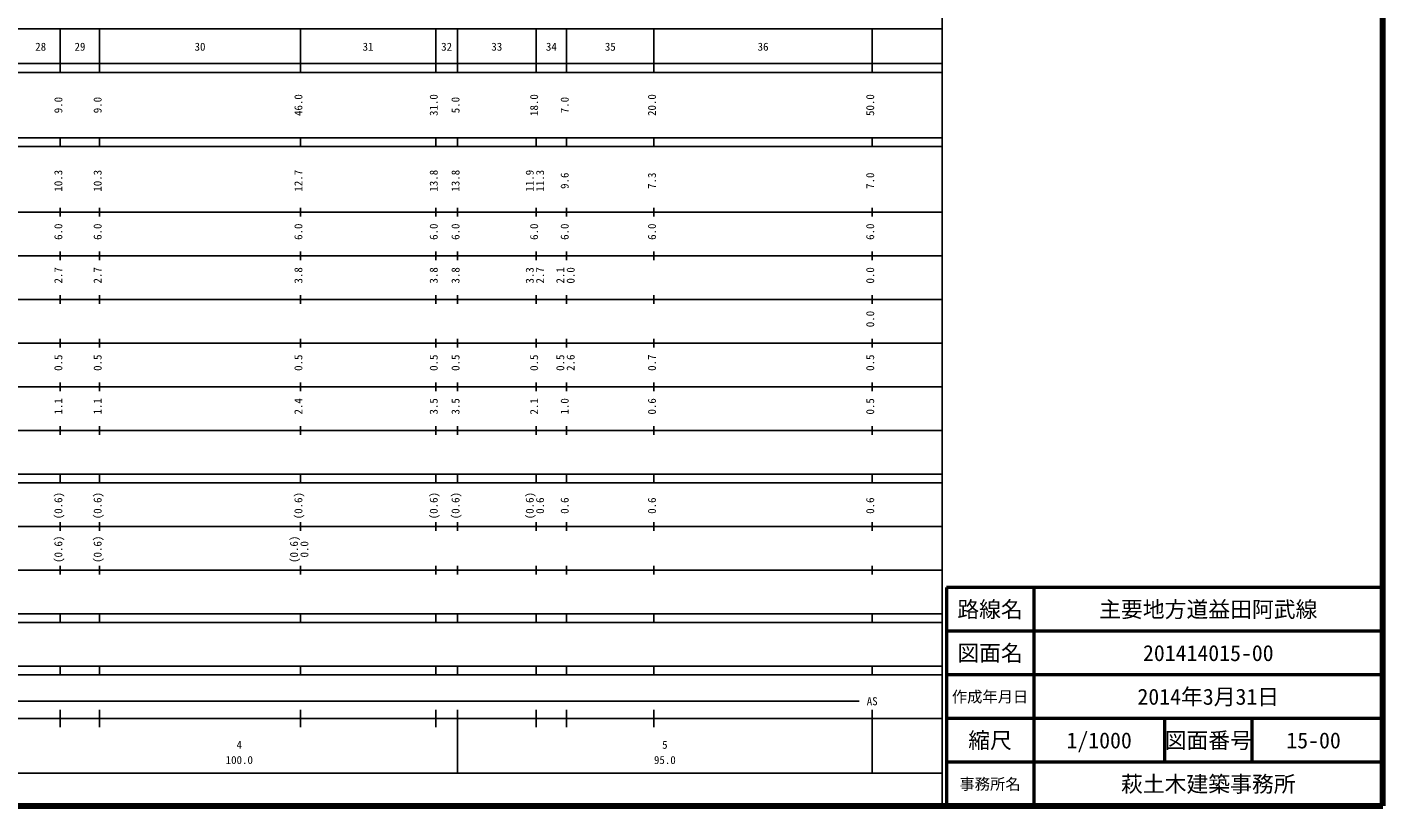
# Model space of a CAD drawing. Units: millimetres on the paper, enlarged 1000 times. Extents: x 40000 to 680000, y 20000 to 380000.
# Drawn here: x 369390 to 680000, y 20000 to 198357 of the extents above; entities that cross this region are included whole.
import ezdxf
from ezdxf.enums import TextEntityAlignment as Align

# ---------------------------------------------------------------- set-up
doc = ezdxf.new("R2010")
doc.units = ezdxf.units.MM
doc.header["$LTSCALE"] = 1000
for name, color, linetype, lineweight in [('M-TTL', 2, 'Continuous', 140), ('M-TTL-BAND', 7, 'Continuous', 25), ('M-TTL-FRAM', 2, 'Continuous', 50), ('M-TTL-LINE', 7, 'Continuous', 50), ('M-TTL-TXT', 7, 'Continuous', 13)]:
    doc.layers.add(name, color=color, linetype=linetype, lineweight=lineweight)
doc.styles.add('ＭＳ ゴシック', font='')
doc.styles.get('ＭＳ ゴシック').set_extended_font_data('MS Gothic')

msp = doc.modelspace()

# ---------------------------------------------------------------- linework, layer by layer
at = {"layer": 'M-TTL'}
for p, q in [((680000, 20000), (680000, 380000)), ((40000, 20000), (680000, 20000))]:
    msp.add_line(p, q, dxfattribs=at)
at = {"layer": 'M-TTL-BAND'}
for p, q in [((579000, 20000), (579000, 370000)), ((68000, 198000), (579000, 198000)), ((377000, 188000), (377000, 198000)), ((386000, 188000), (386000, 198000)), ((432000, 188000), (432000, 198000)), ((463000, 188000), (463000, 198000)), ((468000, 188000), (468000, 198000)), ((486000, 188000), (486000, 198000)), ((493000, 188000), (493000, 198000)), ((513000, 188000), (513000, 198000)), ((563000, 188000), (563000, 198000)), ((40000, 190000), (579000, 190000)), ((40000, 188000), (579000, 188000)), ((40000, 173000), (579000, 173000)), ((40000, 171000), (579000, 171000)), ((377000, 171000), (377000, 173000)), ((386000, 171000), (386000, 173000)), ((432000, 171000), (432000, 173000)), ((463000, 171000), (463000, 173000)), ((468000, 171000), (468000, 173000)), ((486000, 171000), (486000, 173000)), ((493000, 171000), (493000, 173000)), ((513000, 171000), (513000, 173000)), ((563000, 171000), (563000, 173000)), ((40000, 156000), (579000, 156000)), ((377000, 155000), (377000, 157000)), ((386000, 155000), (386000, 157000)), ((432000, 155000), (432000, 157000)), ((463000, 155000), (463000, 157000)), ((468000, 155000), (468000, 157000)), ((486000, 155000), (486000, 157000)), ((493000, 155000), (493000, 157000)), ((513000, 155000), (513000, 157000)), ((563000, 155000), (563000, 157000)), ((46000, 146000), (579000, 146000)), ((377000, 145000), (377000, 147000)), ((386000, 145000), (386000, 147000)), ((432000, 145000), (432000, 147000)), ((463000, 145000), (463000, 147000)), ((468000, 145000), (468000, 147000)), ((486000, 145000), (486000, 147000)), ((493000, 145000), (493000, 147000)), ((513000, 145000), (513000, 147000)), ((563000, 145000), (563000, 147000)), ((377000, 135000), (377000, 137000)), ((386000, 135000), (386000, 137000)), ((432000, 135000), (432000, 137000)), ((463000, 135000), (463000, 137000)), ((468000, 135000), (468000, 137000)), ((486000, 135000), (486000, 137000)), ((493000, 135000), (493000, 137000)), ((513000, 135000), (513000, 137000)), ((563000, 135000), (563000, 137000)), ((52000, 136000), (579000, 136000)), ((46000, 126000), (579000, 126000)), ((377000, 125000), (377000, 127000)), ((386000, 125000), (386000, 127000)), ((432000, 125000), (432000, 127000)), ((463000, 125000), (463000, 127000)), ((468000, 125000), (468000, 127000)), ((486000, 125000), (486000, 127000)), ((493000, 125000), (493000, 127000)), ((513000, 125000), (513000, 127000)), ((563000, 125000), (563000, 127000)), ((52000, 116000), (579000, 116000)), ((377000, 115000), (377000, 117000)), ((386000, 115000), (386000, 117000)), ((432000, 115000), (432000, 117000)), ((463000, 115000), (463000, 117000)), ((468000, 115000), (468000, 117000)), ((486000, 115000), (486000, 117000)), ((493000, 115000), (493000, 117000)), ((513000, 115000), (513000, 117000)), ((563000, 115000), (563000, 117000)), ((46000, 106000), (579000, 106000)), ((377000, 105000), (377000, 107000)), ((386000, 105000), (386000, 107000)), ((432000, 105000), (432000, 107000)), ((463000, 105000), (463000, 107000)), ((468000, 105000), (468000, 107000)), ((486000, 105000), (486000, 107000)), ((493000, 105000), (493000, 107000)), ((513000, 105000), (513000, 107000)), ((563000, 105000), (563000, 107000)), ((40000, 96000), (579000, 96000)), ((40000, 94000), (579000, 94000)), ((377000, 94000), (377000, 96000)), ((386000, 94000), (386000, 96000)), ((432000, 94000), (432000, 96000)), ((463000, 94000), (463000, 96000)), ((468000, 94000), (468000, 96000)), ((486000, 94000), (486000, 96000)), ((493000, 94000), (493000, 96000)), ((513000, 94000), (513000, 96000)), ((563000, 94000), (563000, 96000)), ((49000, 84000), (579000, 84000)), ((377000, 83000), (377000, 85000)), ((386000, 83000), (386000, 85000)), ((432000, 83000), (432000, 85000)), ((463000, 83000), (463000, 85000)), ((468000, 83000), (468000, 85000)), ((486000, 83000), (486000, 85000)), ((493000, 83000), (493000, 85000)), ((513000, 83000), (513000, 85000)), ((563000, 83000), (563000, 85000)), ((377000, 73000), (377000, 75000)), ((386000, 73000), (386000, 75000)), ((432000, 73000), (432000, 75000)), ((463000, 73000), (463000, 75000)), ((468000, 73000), (468000, 75000)), ((486000, 73000), (486000, 75000)), ((493000, 73000), (493000, 75000)), ((513000, 73000), (513000, 75000)), ((563000, 73000), (563000, 75000)), ((40000, 74000), (579000, 74000)), ((40000, 64000), (579000, 64000)), ((377000, 62000), (377000, 64000)), ((386000, 62000), (386000, 64000)), ((432000, 62000), (432000, 64000)), ((463000, 62000), (463000, 64000)), ((468000, 62000), (468000, 64000)), ((486000, 62000), (486000, 64000)), ((493000, 62000), (493000, 64000)), ((513000, 62000), (513000, 64000)), ((563000, 62000), (563000, 64000)), ((40000, 62000), (579000, 62000)), ((40000, 52000), (579000, 52000)), ((40000, 50000), (579000, 50000)), ((377000, 50000), (377000, 52000)), ((386000, 50000), (386000, 52000)), ((432000, 50000), (432000, 52000)), ((463000, 50000), (463000, 52000)), ((468000, 50000), (468000, 52000)), ((486000, 50000), (486000, 52000)), ((493000, 50000), (493000, 52000)), ((513000, 50000), (513000, 52000)), ((563000, 50000), (563000, 52000)), ((71000, 44000), (560000, 44000)), ((377000, 38000), (377000, 42000)), ((386000, 38000), (386000, 42000)), ((432000, 38000), (432000, 42000)), ((463000, 38000), (463000, 42000)), ((468000, 27500), (468000, 42000)), ((486000, 38000), (486000, 42000)), ((493000, 38000), (493000, 42000)), ((513000, 38000), (513000, 42000)), ((563000, 27500), (563000, 42000)), ((40000, 40000), (579000, 40000)), ((68000, 27500), (579000, 27500))]:
    msp.add_line(p, q, dxfattribs=at)
at = {"layer": 'M-TTL-FRAM'}
for p, q in [((680000, 70000), (580000, 70000)), ((580000, 70000), (580000, 20000))]:
    msp.add_line(p, q, dxfattribs=at)
at = {"layer": 'M-TTL-LINE'}
for p, q in [((600000, 70000), (600000, 20000)), ((680000, 60000), (580000, 60000)), ((680000, 50000), (580000, 50000)), ((680000, 40000), (580000, 40000)), ((630000, 40000), (630000, 30000)), ((650000, 40000), (650000, 30000)), ((680000, 30000), (580000, 30000))]:
    msp.add_line(p, q, dxfattribs=at)

# ---------------------------------------------------------------- texts
at = {"layer": 'M-TTL-BAND', "style": 'ＭＳ ゴシック'}
for s, p in [('28', (372500, 192405)), ('29', (381500, 192405)), ('30', (409000, 192405)), ('31', (447500, 192405)), ('32', (465500, 192405)), ('33', (477000, 192405)), ('34', (489500, 192405)), ('35', (503000, 192405)), ('36', (538000, 192405)), ('AS', (563000, 42500)), ('4', (418000, 32523)), ('5', (515500, 32523)), ('100.0', (418000, 29033)), ('95.0', (515500, 29033))]:
    msp.add_text(s, height=1833, dxfattribs=at).set_placement(p, align=Align.BOTTOM_CENTER)
for s, p in [('9.0', (378000, 180500)), ('9.0', (387000, 180500)), ('46.0', (433000, 180500)), ('31.0', (464000, 180500)), ('5.0', (469000, 180500)), ('18.0', (487000, 180500)), ('7.0', (494000, 180500)), ('20.0', (514000, 180500)), ('50.0', (564000, 180500)), ('10.3', (378000, 163174)), ('10.3', (387000, 163174)), ('12.7', (433000, 163174)), ('13.8', (464000, 163174)), ('13.8', (469000, 163174)), ('11.9', (486000, 163174)), ('11.3', (488370, 163174)), ('9.6', (494000, 163174)), ('7.3', (514000, 163174)), ('7.0', (564000, 163174)), ('6.0', (378000, 151500)), ('6.0', (387000, 151500)), ('6.0', (433000, 151500)), ('6.0', (464000, 151500)), ('6.0', (469000, 151500)), ('6.0', (487000, 151500)), ('6.0', (494000, 151500)), ('6.0', (514000, 151500)), ('6.0', (564000, 151500)), ('2.7', (378000, 141500)), ('2.7', (387000, 141500)), ('3.8', (433000, 141500)), ('3.8', (464000, 141500)), ('3.8', (469000, 141500)), ('3.3', (486000, 141500)), ('2.7', (488370, 141500)), ('2.1', (493000, 141500)), ('0.0', (495370, 141500)), ('0.0', (564000, 141500)), ('0.0', (564000, 131500)), ('0.5', (378000, 121500)), ('0.5', (387000, 121500)), ('0.5', (433000, 121500)), ('0.5', (464000, 121500)), ('0.5', (469000, 121500)), ('0.5', (487000, 121500)), ('0.5', (493000, 121500)), ('2.6', (495370, 121500)), ('0.7', (514000, 121500)), ('0.5', (564000, 121500)), ('1.1', (378000, 111500)), ('1.1', (387000, 111500)), ('2.4', (433000, 111500)), ('3.5', (464000, 111500)), ('3.5', (469000, 111500)), ('2.1', (487000, 111500)), ('1.0', (494000, 111500)), ('0.6', (514000, 111500)), ('0.5', (564000, 111500)), ('(0.6)', (378000, 88764)), ('(0.6)', (387000, 88764)), ('(0.6)', (433000, 88764)), ('(0.6)', (464000, 88764)), ('(0.6)', (469000, 88764)), ('(0.6)', (486000, 88764)), ('0.6', (488370, 88764)), ('0.6', (494000, 88764)), ('0.6', (514000, 88764)), ('0.6', (564000, 88764)), ('(0.6)', (378000, 78764)), ('(0.6)', (387000, 78764)), ('(0.6)', (432000, 78764)), ('0.0', (434370, 78764))]:
    msp.add_text(s, height=1833, rotation=90, dxfattribs=at).set_placement(p, align=Align.BOTTOM_CENTER)
at = {"layer": 'M-TTL-TXT', "style": 'ＭＳ ゴシック'}
for s, height, p in [('路線名', 3666, (590000, 65000)), ('路線名', 3666, (590000, 65000)), ('主要地方道益田阿武線', 3666, (640000, 65000)), ('図面名', 3666, (590000, 55000)), ('図面名', 3666, (590000, 55000)), ('201414015-00', 3666, (640000, 55000)), ('作成年月日', 2566, (590000, 45000)), ('作成年月日', 2566, (590000, 45000)), ('2014年3月31日', 3666, (640000, 45000)), ('縮尺', 3666, (590000, 35000)), ('縮尺', 3666, (590000, 35000)), ('図面番号', 3666, (640000, 35000)), ('図面番号', 3666, (640000, 35000)), ('1/1000', 3666, (615000, 35000)), ('15-00', 3666, (664125, 35000)), ('事務所名', 2566, (590000, 25000)), ('事務所名', 2566, (590000, 25000)), ('萩土木建築事務所', 3666, (640000, 25000))]:
    msp.add_text(s, height=height, dxfattribs=at).set_placement(p, align=Align.MIDDLE_CENTER)

doc.saveas('drawing.dxf')
